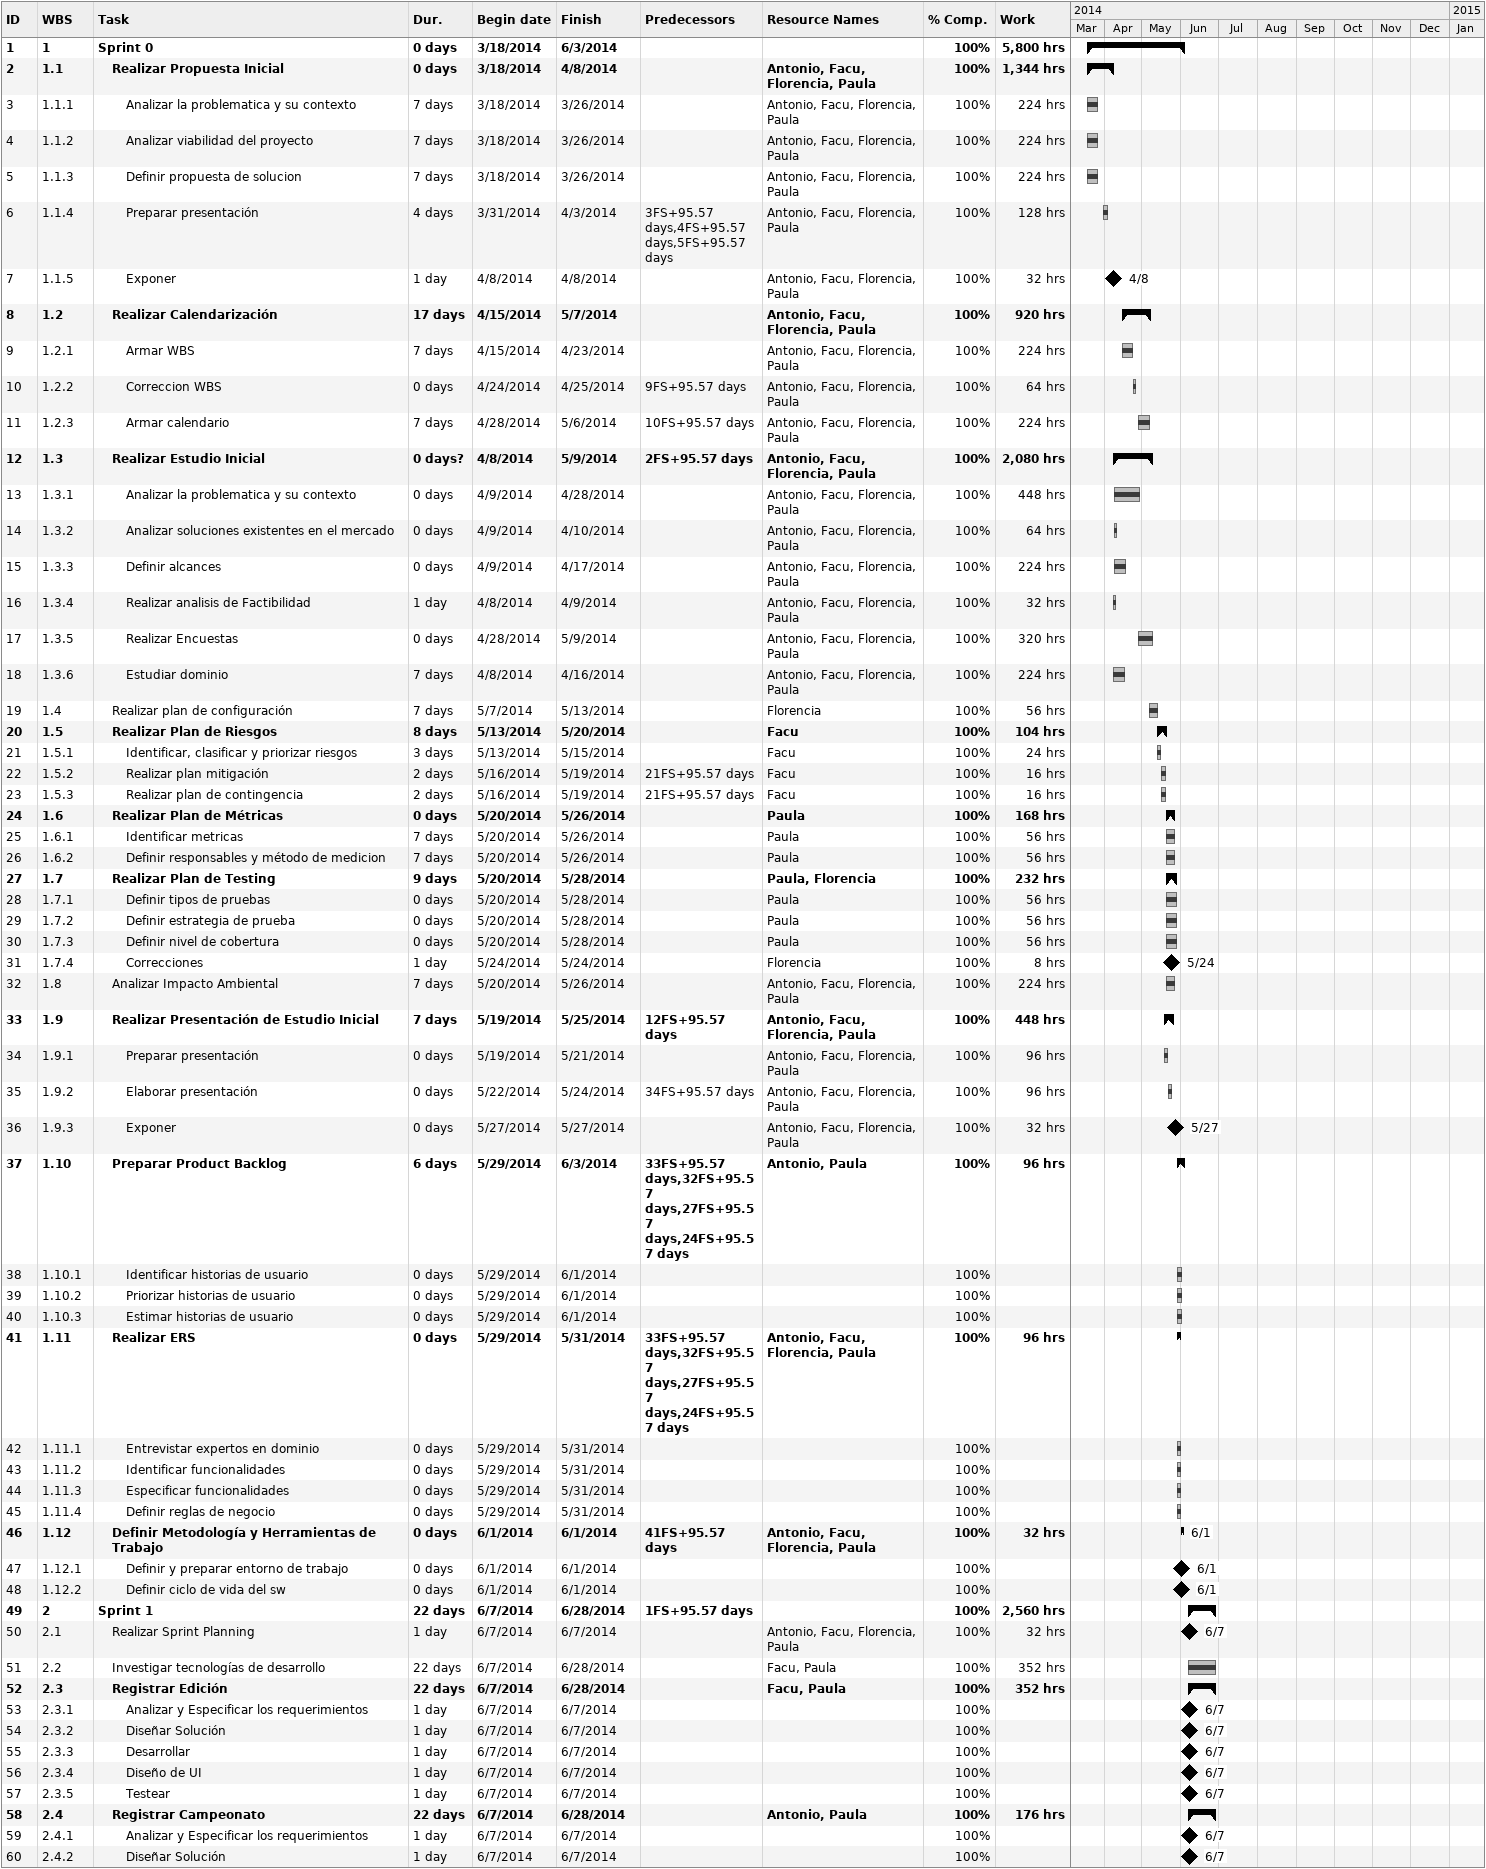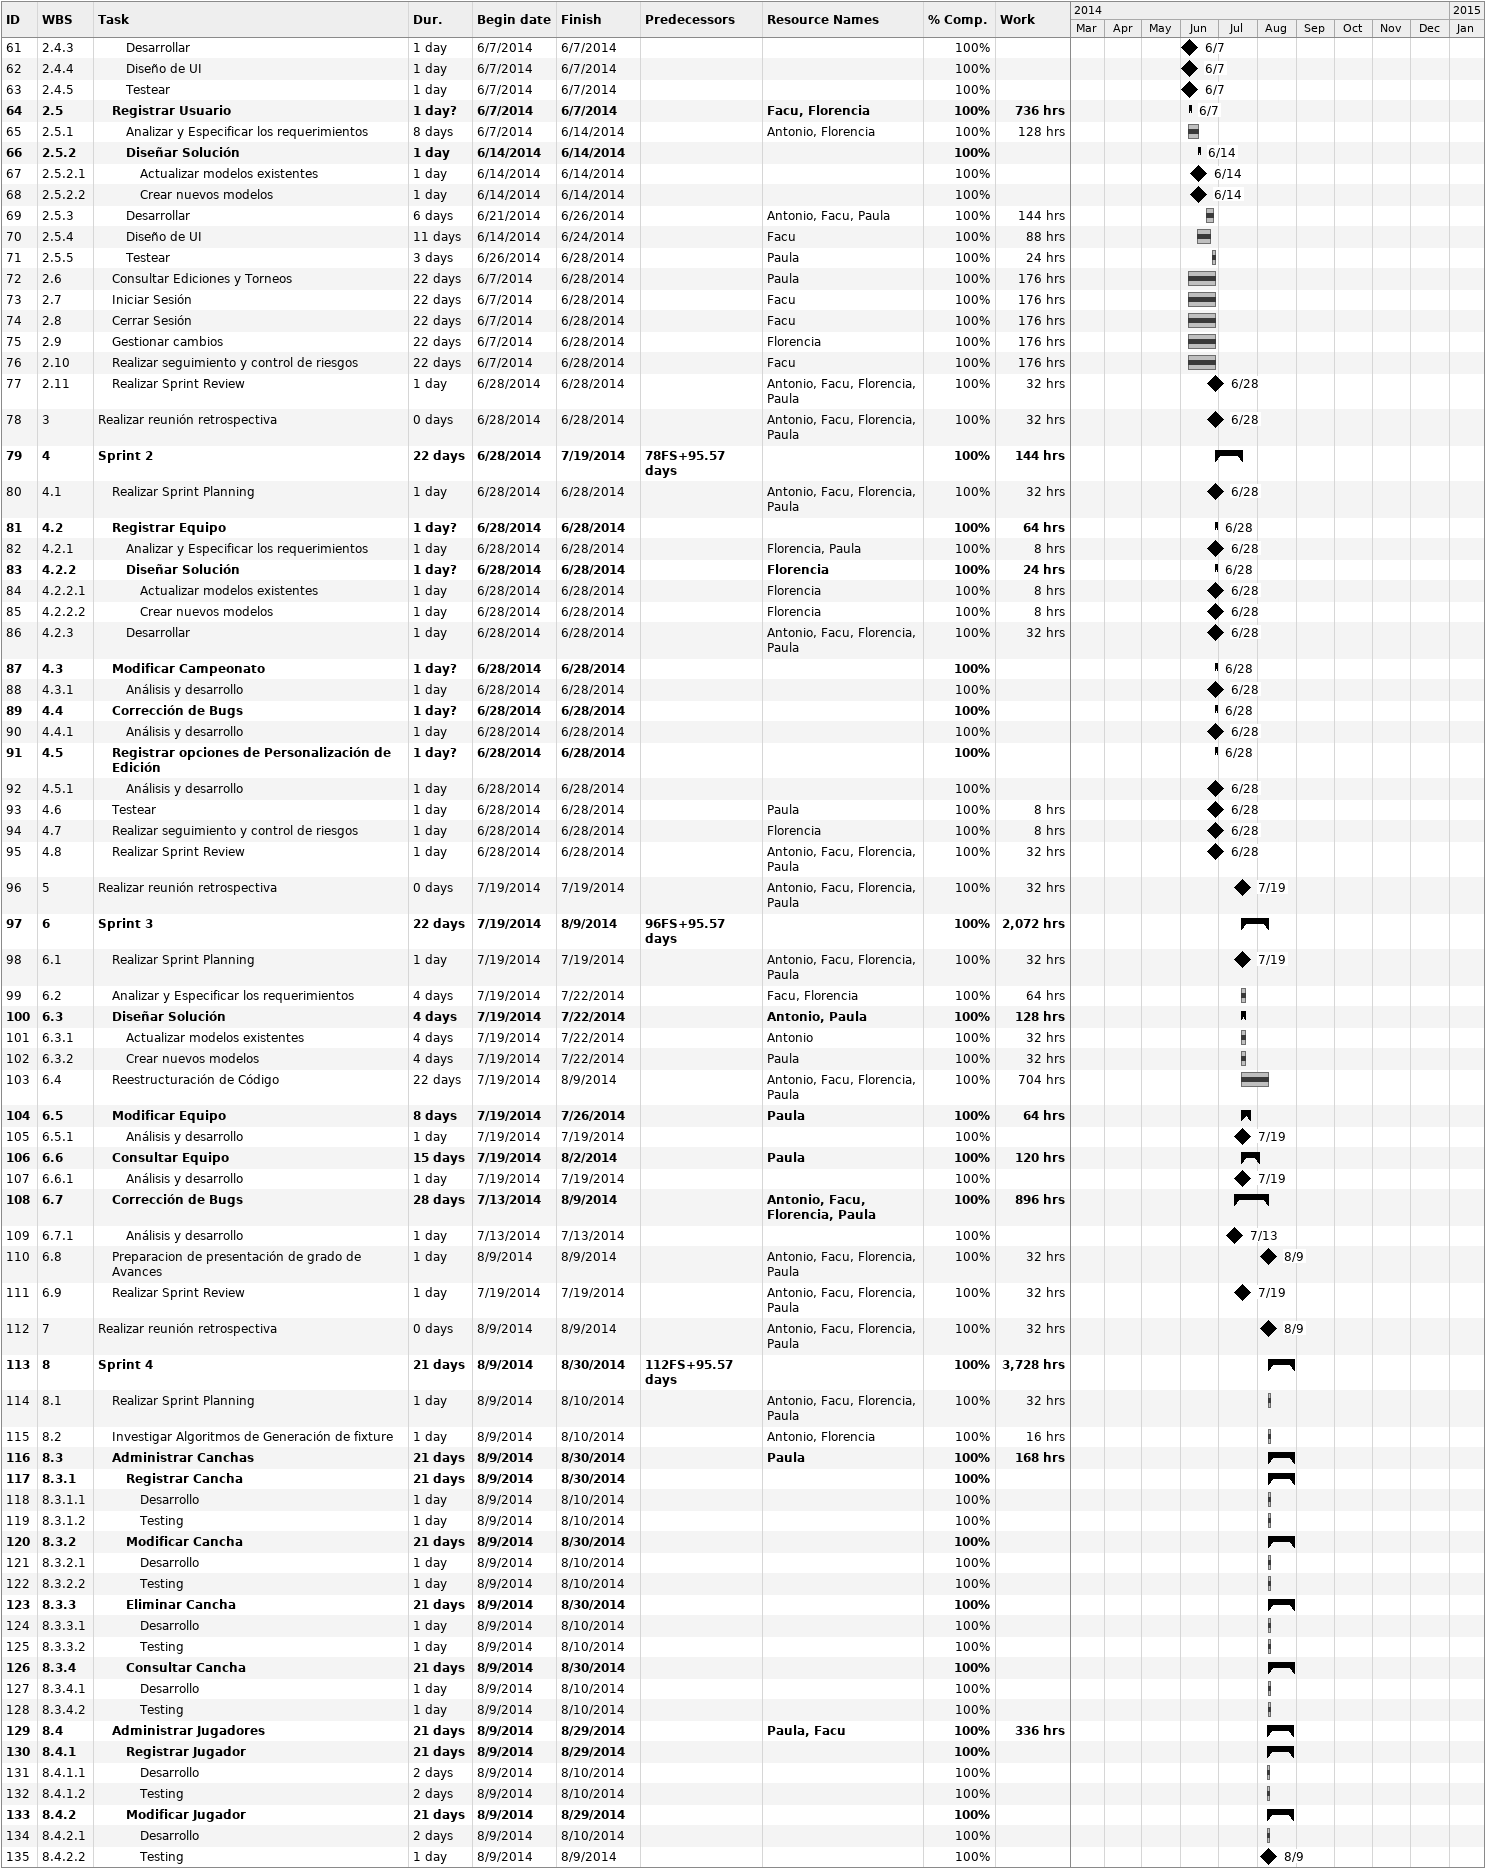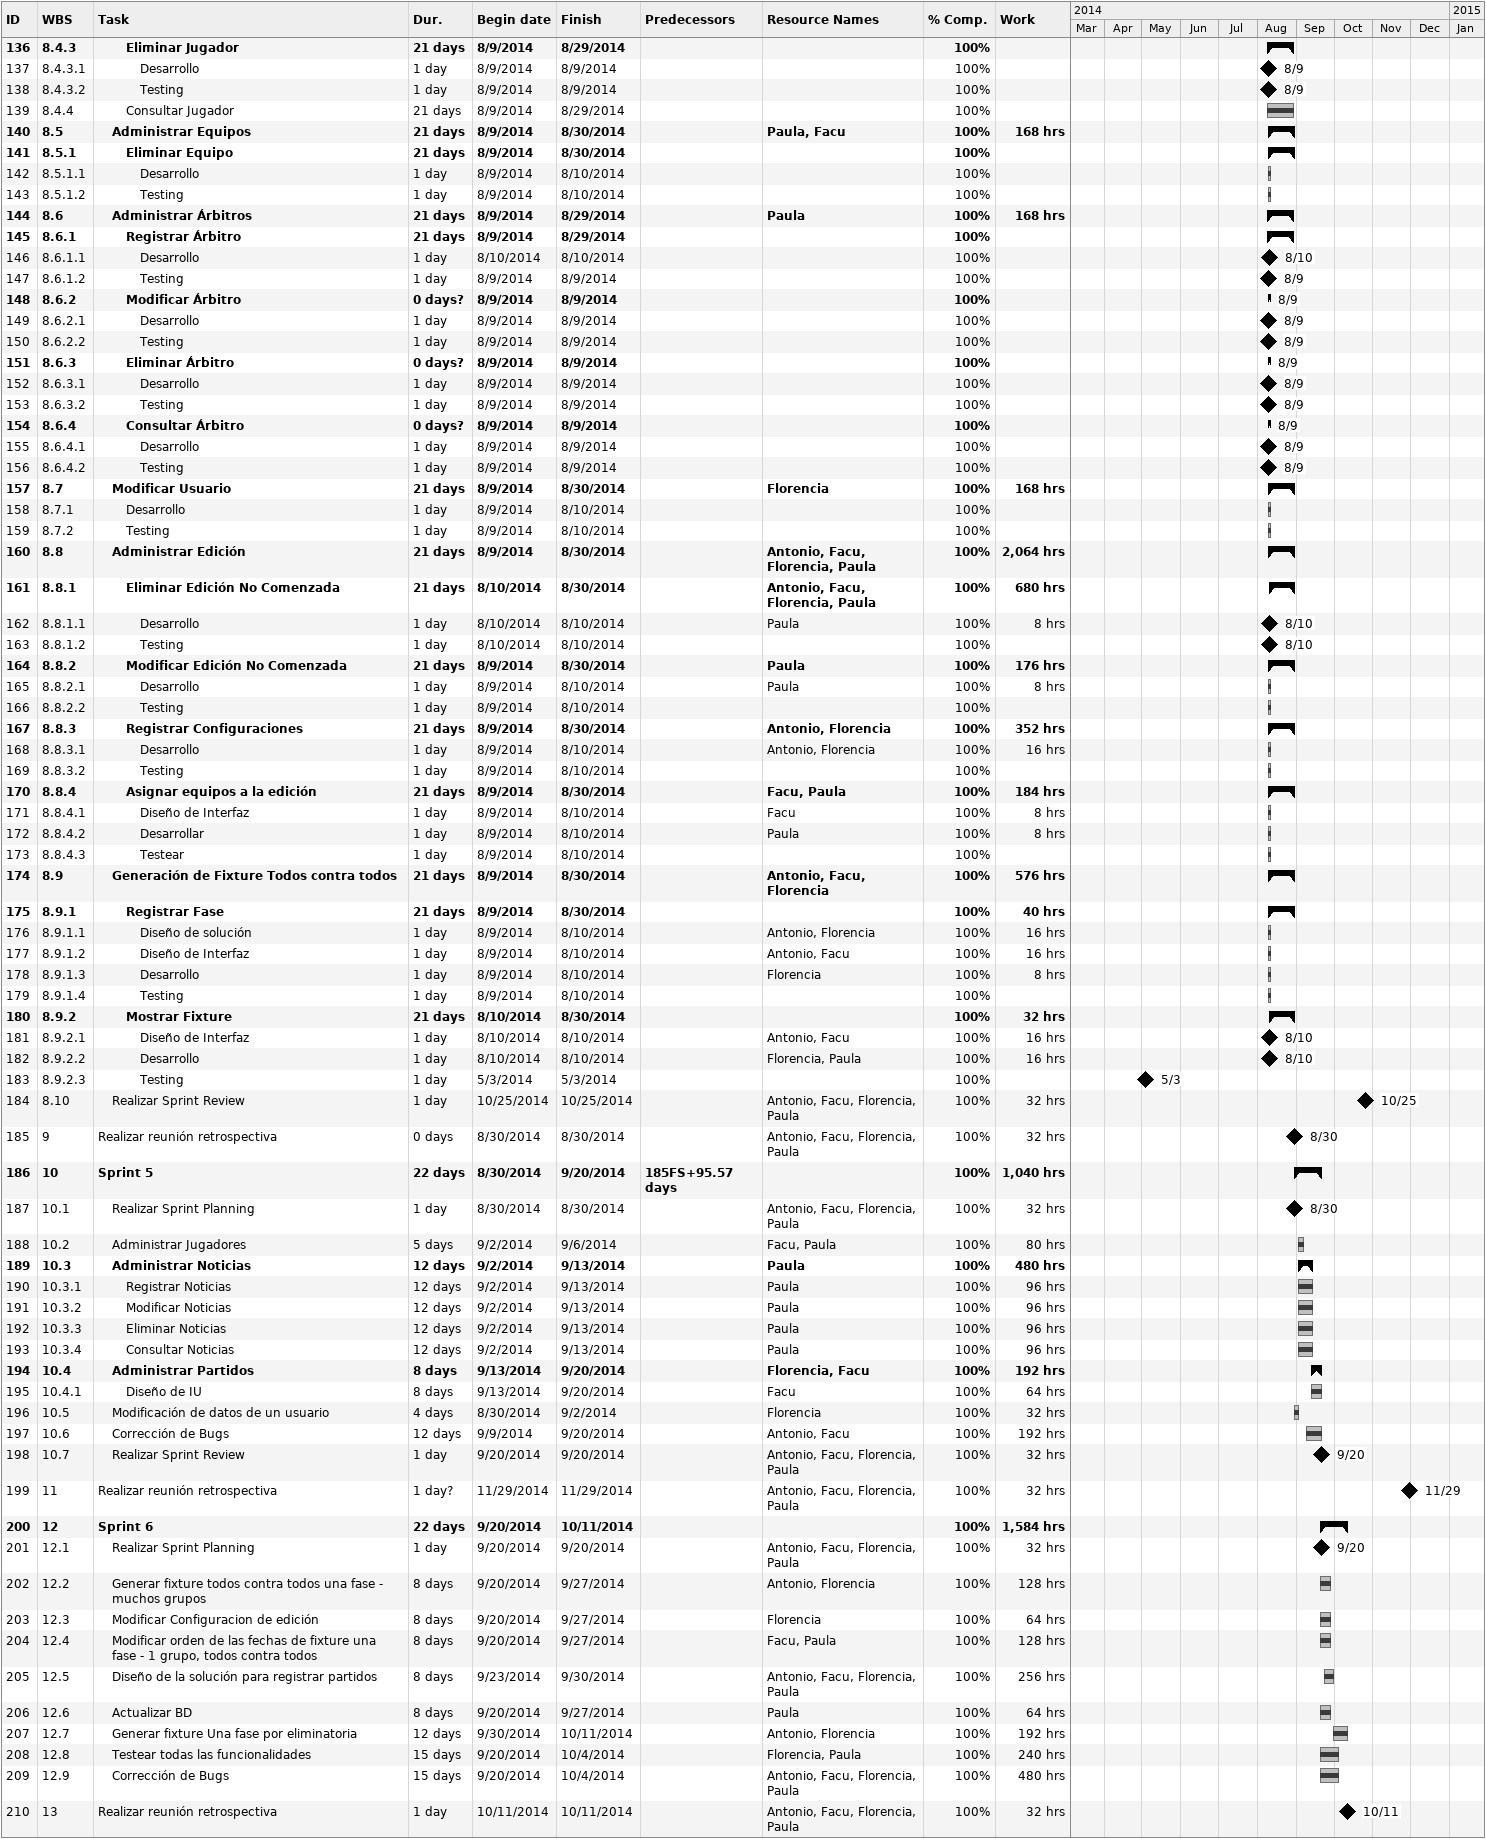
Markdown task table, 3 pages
| ID | WBS | Task | Duration | Start | Finish | Predecessors | Resources | % complete | Work (h) |
|---|---|---|---|---|---|---|---|---|---|
| 1 | 1 | **Sprint 0** | 0d | 2014-03-18 | 2014-06-03 |  |  | 100 | 5800 |
| 2 | 1.1 | **Realizar Propuesta Inicial** | 0d | 2014-03-18 | 2014-04-08 |  | Antonio, Facu, Florencia, Paula | 100 | 1344 |
| 3 | 1.1.1 | Analizar la problematica y su contexto | 7d | 2014-03-18 | 2014-03-26 |  | Antonio, Facu, Florencia, Paula | 100 | 224 |
| 4 | 1.1.2 | Analizar viabilidad del proyecto | 7d | 2014-03-18 | 2014-03-26 |  | Antonio, Facu, Florencia, Paula | 100 | 224 |
| 5 | 1.1.3 | Definir propuesta de solucion | 7d | 2014-03-18 | 2014-03-26 |  | Antonio, Facu, Florencia, Paula | 100 | 224 |
| 6 | 1.1.4 | Preparar presentación | 4d | 2014-03-31 | 2014-04-03 | 3FS+95.57d, 4FS+95.57d, 5FS+95.57d | Antonio, Facu, Florencia, Paula | 100 | 128 |
| 7 | 1.1.5 | Exponer | 1d | 2014-04-08 | 2014-04-08 |  | Antonio, Facu, Florencia, Paula | 100 | 32 |
| 8 | 1.2 | **Realizar Calendarización** | 17d | 2014-04-15 | 2014-05-07 |  | Antonio, Facu, Florencia, Paula | 100 | 920 |
| 9 | 1.2.1 | Armar WBS | 7d | 2014-04-15 | 2014-04-23 |  | Antonio, Facu, Florencia, Paula | 100 | 224 |
| 10 | 1.2.2 | Correccion WBS | 0d | 2014-04-24 | 2014-04-25 | 9FS+95.57d | Antonio, Facu, Florencia, Paula | 100 | 64 |
| 11 | 1.2.3 | Armar calendario | 7d | 2014-04-28 | 2014-05-06 | 10FS+95.57d | Antonio, Facu, Florencia, Paula | 100 | 224 |
| 12 | 1.3 | **Realizar Estudio Inicial** | 0d? | 2014-04-08 | 2014-05-09 | 2FS+95.57d | Antonio, Facu, Florencia, Paula | 100 | 2080 |
| 13 | 1.3.1 | Analizar la problematica y su contexto | 0d | 2014-04-09 | 2014-04-28 |  | Antonio, Facu, Florencia, Paula | 100 | 448 |
| 14 | 1.3.2 | Analizar soluciones existentes en el mercado | 0d | 2014-04-09 | 2014-04-10 |  | Antonio, Facu, Florencia, Paula | 100 | 64 |
| 15 | 1.3.3 | Definir alcances | 0d | 2014-04-09 | 2014-04-17 |  | Antonio, Facu, Florencia, Paula | 100 | 224 |
| 16 | 1.3.4 | Realizar analisis de Factibilidad | 1d | 2014-04-08 | 2014-04-09 |  | Antonio, Facu, Florencia, Paula | 100 | 32 |
| 17 | 1.3.5 | Realizar Encuestas | 0d | 2014-04-28 | 2014-05-09 |  | Antonio, Facu, Florencia, Paula | 100 | 320 |
| 18 | 1.3.6 | Estudiar dominio | 7d | 2014-04-08 | 2014-04-16 |  | Antonio, Facu, Florencia, Paula | 100 | 224 |
| 19 | 1.4 | Realizar plan de configuración | 7d | 2014-05-07 | 2014-05-13 |  | Florencia | 100 | 56 |
| 20 | 1.5 | **Realizar Plan de Riesgos** | 8d | 2014-05-13 | 2014-05-20 |  | Facu | 100 | 104 |
| 21 | 1.5.1 | Identificar, clasificar y priorizar riesgos | 3d | 2014-05-13 | 2014-05-15 |  | Facu | 100 | 24 |
| 22 | 1.5.2 | Realizar plan mitigación | 2d | 2014-05-16 | 2014-05-19 | 21FS+95.57d | Facu | 100 | 16 |
| 23 | 1.5.3 | Realizar plan de contingencia | 2d | 2014-05-16 | 2014-05-19 | 21FS+95.57d | Facu | 100 | 16 |
| 24 | 1.6 | **Realizar Plan de Métricas** | 0d | 2014-05-20 | 2014-05-26 |  | Paula | 100 | 168 |
| 25 | 1.6.1 | Identificar metricas | 7d | 2014-05-20 | 2014-05-26 |  | Paula | 100 | 56 |
| 26 | 1.6.2 | Definir responsables y método de medicion | 7d | 2014-05-20 | 2014-05-26 |  | Paula | 100 | 56 |
| 27 | 1.7 | **Realizar Plan de Testing** | 9d | 2014-05-20 | 2014-05-28 |  | Paula, Florencia | 100 | 232 |
| 28 | 1.7.1 | Definir tipos de pruebas | 0d | 2014-05-20 | 2014-05-28 |  | Paula | 100 | 56 |
| 29 | 1.7.2 | Definir estrategia de prueba | 0d | 2014-05-20 | 2014-05-28 |  | Paula | 100 | 56 |
| 30 | 1.7.3 | Definir nivel de cobertura | 0d | 2014-05-20 | 2014-05-28 |  | Paula | 100 | 56 |
| 31 | 1.7.4 | Correcciones | 1d | 2014-05-24 | 2014-05-24 |  | Florencia | 100 | 8 |
| 32 | 1.8 | Analizar Impacto Ambiental | 7d | 2014-05-20 | 2014-05-26 |  | Antonio, Facu, Florencia, Paula | 100 | 224 |
| 33 | 1.9 | **Realizar Presentación de Estudio Inicial** | 7d | 2014-05-19 | 2014-05-25 | 12FS+95.57d | Antonio, Facu, Florencia, Paula | 100 | 448 |
| 34 | 1.9.1 | Preparar presentación | 0d | 2014-05-19 | 2014-05-21 |  | Antonio, Facu, Florencia, Paula | 100 | 96 |
| 35 | 1.9.2 | Elaborar presentación | 0d | 2014-05-22 | 2014-05-24 | 34FS+95.57d | Antonio, Facu, Florencia, Paula | 100 | 96 |
| 36 | 1.9.3 | Exponer | 0d | 2014-05-27 | 2014-05-27 |  | Antonio, Facu, Florencia, Paula | 100 | 32 |
| 37 | 1.10 | **Preparar Product Backlog** | 6d | 2014-05-29 | 2014-06-03 | 33FS+95.57d, 32FS+95.57d, 27FS+95.57d, 24FS+95.57d | Antonio, Paula | 100 | 96 |
| 38 | 1.10.1 | Identificar historias de usuario | 0d | 2014-05-29 | 2014-06-01 |  |  | 100 |  |
| 39 | 1.10.2 | Priorizar historias de usuario | 0d | 2014-05-29 | 2014-06-01 |  |  | 100 |  |
| 40 | 1.10.3 | Estimar historias de usuario | 0d | 2014-05-29 | 2014-06-01 |  |  | 100 |  |
| 41 | 1.11 | **Realizar ERS** | 0d | 2014-05-29 | 2014-05-31 | 33FS+95.57d, 32FS+95.57d, 27FS+95.57d, 24FS+95.57d | Antonio, Facu, Florencia, Paula | 100 | 96 |
| 42 | 1.11.1 | Entrevistar expertos en dominio | 0d | 2014-05-29 | 2014-05-31 |  |  | 100 |  |
| 43 | 1.11.2 | Identificar funcionalidades | 0d | 2014-05-29 | 2014-05-31 |  |  | 100 |  |
| 44 | 1.11.3 | Especificar funcionalidades | 0d | 2014-05-29 | 2014-05-31 |  |  | 100 |  |
| 45 | 1.11.4 | Definir reglas de negocio | 0d | 2014-05-29 | 2014-05-31 |  |  | 100 |  |
| 46 | 1.12 | **Definir Metodología y Herramientas de Trabajo** | 0d | 2014-06-01 | 2014-06-01 | 41FS+95.57d | Antonio, Facu, Florencia, Paula | 100 | 32 |
| 47 | 1.12.1 | Definir y preparar entorno de trabajo | 0d | 2014-06-01 | 2014-06-01 |  |  | 100 |  |
| 48 | 1.12.2 | Definir ciclo de vida del sw | 0d | 2014-06-01 | 2014-06-01 |  |  | 100 |  |
| 49 | 2 | **Sprint 1** | 22d | 2014-06-07 | 2014-06-28 | 1FS+95.57d |  | 100 | 2560 |
| 50 | 2.1 | Realizar Sprint Planning | 1d | 2014-06-07 | 2014-06-07 |  | Antonio, Facu, Florencia, Paula | 100 | 32 |
| 51 | 2.2 | Investigar tecnologías de desarrollo | 22d | 2014-06-07 | 2014-06-28 |  | Facu, Paula | 100 | 352 |
| 52 | 2.3 | **Registrar Edición** | 22d | 2014-06-07 | 2014-06-28 |  | Facu, Paula | 100 | 352 |
| 53 | 2.3.1 | Analizar y Especificar los requerimientos | 1d | 2014-06-07 | 2014-06-07 |  |  | 100 |  |
| 54 | 2.3.2 | Diseñar Solución | 1d | 2014-06-07 | 2014-06-07 |  |  | 100 |  |
| 55 | 2.3.3 | Desarrollar | 1d | 2014-06-07 | 2014-06-07 |  |  | 100 |  |
| 56 | 2.3.4 | Diseño de UI | 1d | 2014-06-07 | 2014-06-07 |  |  | 100 |  |
| 57 | 2.3.5 | Testear | 1d | 2014-06-07 | 2014-06-07 |  |  | 100 |  |
| 58 | 2.4 | **Registrar Campeonato** | 22d | 2014-06-07 | 2014-06-28 |  | Antonio, Paula | 100 | 176 |
| 59 | 2.4.1 | Analizar y Especificar los requerimientos | 1d | 2014-06-07 | 2014-06-07 |  |  | 100 |  |
| 60 | 2.4.2 | Diseñar Solución | 1d | 2014-06-07 | 2014-06-07 |  |  | 100 |  |
| 61 | 2.4.3 | Desarrollar | 1d | 2014-06-07 | 2014-06-07 |  |  | 100 |  |
| 62 | 2.4.4 | Diseño de UI | 1d | 2014-06-07 | 2014-06-07 |  |  | 100 |  |
| 63 | 2.4.5 | Testear | 1d | 2014-06-07 | 2014-06-07 |  |  | 100 |  |
| 64 | 2.5 | **Registrar Usuario** | 1d? | 2014-06-07 | 2014-06-07 |  | Facu, Florencia | 100 | 736 |
| 65 | 2.5.1 | Analizar y Especificar los requerimientos | 8d | 2014-06-07 | 2014-06-14 |  | Antonio, Florencia | 100 | 128 |
| 66 | 2.5.2 | **Diseñar Solución** | 1d | 2014-06-14 | 2014-06-14 |  |  | 100 |  |
| 67 | 2.5.2.1 | Actualizar modelos existentes | 1d | 2014-06-14 | 2014-06-14 |  |  | 100 |  |
| 68 | 2.5.2.2 | Crear nuevos modelos | 1d | 2014-06-14 | 2014-06-14 |  |  | 100 |  |
| 69 | 2.5.3 | Desarrollar | 6d | 2014-06-21 | 2014-06-26 |  | Antonio, Facu, Paula | 100 | 144 |
| 70 | 2.5.4 | Diseño de UI | 11d | 2014-06-14 | 2014-06-24 |  | Facu | 100 | 88 |
| 71 | 2.5.5 | Testear | 3d | 2014-06-26 | 2014-06-28 |  | Paula | 100 | 24 |
| 72 | 2.6 | Consultar Ediciones y Torneos | 22d | 2014-06-07 | 2014-06-28 |  | Paula | 100 | 176 |
| 73 | 2.7 | Iniciar Sesión | 22d | 2014-06-07 | 2014-06-28 |  | Facu | 100 | 176 |
| 74 | 2.8 | Cerrar Sesión | 22d | 2014-06-07 | 2014-06-28 |  | Facu | 100 | 176 |
| 75 | 2.9 | Gestionar cambios | 22d | 2014-06-07 | 2014-06-28 |  | Florencia | 100 | 176 |
| 76 | 2.10 | Realizar seguimiento y control de riesgos | 22d | 2014-06-07 | 2014-06-28 |  | Facu | 100 | 176 |
| 77 | 2.11 | Realizar Sprint Review | 1d | 2014-06-28 | 2014-06-28 |  | Antonio, Facu, Florencia, Paula | 100 | 32 |
| 78 | 3 | Realizar reunión retrospectiva | 0d | 2014-06-28 | 2014-06-28 |  | Antonio, Facu, Florencia, Paula | 100 | 32 |
| 79 | 4 | **Sprint 2** | 22d | 2014-06-28 | 2014-07-19 | 78FS+95.57d |  | 100 | 144 |
| 80 | 4.1 | Realizar Sprint Planning | 1d | 2014-06-28 | 2014-06-28 |  | Antonio, Facu, Florencia, Paula | 100 | 32 |
| 81 | 4.2 | **Registrar Equipo** | 1d? | 2014-06-28 | 2014-06-28 |  |  | 100 | 64 |
| 82 | 4.2.1 | Analizar y Especificar los requerimientos | 1d | 2014-06-28 | 2014-06-28 |  | Florencia, Paula | 100 | 8 |
| 83 | 4.2.2 | **Diseñar Solución** | 1d? | 2014-06-28 | 2014-06-28 |  | Florencia | 100 | 24 |
| 84 | 4.2.2.1 | Actualizar modelos existentes | 1d | 2014-06-28 | 2014-06-28 |  | Florencia | 100 | 8 |
| 85 | 4.2.2.2 | Crear nuevos modelos | 1d | 2014-06-28 | 2014-06-28 |  | Florencia | 100 | 8 |
| 86 | 4.2.3 | Desarrollar | 1d | 2014-06-28 | 2014-06-28 |  | Antonio, Facu, Florencia, Paula | 100 | 32 |
| 87 | 4.3 | **Modificar Campeonato** | 1d? | 2014-06-28 | 2014-06-28 |  |  | 100 |  |
| 88 | 4.3.1 | Análisis y desarrollo | 1d | 2014-06-28 | 2014-06-28 |  |  | 100 |  |
| 89 | 4.4 | **Corrección de Bugs** | 1d? | 2014-06-28 | 2014-06-28 |  |  | 100 |  |
| 90 | 4.4.1 | Análisis y desarrollo | 1d | 2014-06-28 | 2014-06-28 |  |  | 100 |  |
| 91 | 4.5 | **Registrar opciones de Personalización de Edición** | 1d? | 2014-06-28 | 2014-06-28 |  |  | 100 |  |
| 92 | 4.5.1 | Análisis y desarrollo | 1d | 2014-06-28 | 2014-06-28 |  |  | 100 |  |
| 93 | 4.6 | Testear | 1d | 2014-06-28 | 2014-06-28 |  | Paula | 100 | 8 |
| 94 | 4.7 | Realizar seguimiento y control de riesgos | 1d | 2014-06-28 | 2014-06-28 |  | Florencia | 100 | 8 |
| 95 | 4.8 | Realizar Sprint Review | 1d | 2014-06-28 | 2014-06-28 |  | Antonio, Facu, Florencia, Paula | 100 | 32 |
| 96 | 5 | Realizar reunión retrospectiva | 0d | 2014-07-19 | 2014-07-19 |  | Antonio, Facu, Florencia, Paula | 100 | 32 |
| 97 | 6 | **Sprint 3** | 22d | 2014-07-19 | 2014-08-09 | 96FS+95.57d |  | 100 | 2072 |
| 98 | 6.1 | Realizar Sprint Planning | 1d | 2014-07-19 | 2014-07-19 |  | Antonio, Facu, Florencia, Paula | 100 | 32 |
| 99 | 6.2 | Analizar y Especificar los requerimientos | 4d | 2014-07-19 | 2014-07-22 |  | Facu, Florencia | 100 | 64 |
| 100 | 6.3 | **Diseñar Solución** | 4d | 2014-07-19 | 2014-07-22 |  | Antonio, Paula | 100 | 128 |
| 101 | 6.3.1 | Actualizar modelos existentes | 4d | 2014-07-19 | 2014-07-22 |  | Antonio | 100 | 32 |
| 102 | 6.3.2 | Crear nuevos modelos | 4d | 2014-07-19 | 2014-07-22 |  | Paula | 100 | 32 |
| 103 | 6.4 | Reestructuración de Código | 22d | 2014-07-19 | 2014-08-09 |  | Antonio, Facu, Florencia, Paula | 100 | 704 |
| 104 | 6.5 | **Modificar Equipo** | 8d | 2014-07-19 | 2014-07-26 |  | Paula | 100 | 64 |
| 105 | 6.5.1 | Análisis y desarrollo | 1d | 2014-07-19 | 2014-07-19 |  |  | 100 |  |
| 106 | 6.6 | **Consultar Equipo** | 15d | 2014-07-19 | 2014-08-02 |  | Paula | 100 | 120 |
| 107 | 6.6.1 | Análisis y desarrollo | 1d | 2014-07-19 | 2014-07-19 |  |  | 100 |  |
| 108 | 6.7 | **Corrección de Bugs** | 28d | 2014-07-13 | 2014-08-09 |  | Antonio, Facu, Florencia, Paula | 100 | 896 |
| 109 | 6.7.1 | Análisis y desarrollo | 1d | 2014-07-13 | 2014-07-13 |  |  | 100 |  |
| 110 | 6.8 | Preparacion de presentación de grado de Avances | 1d | 2014-08-09 | 2014-08-09 |  | Antonio, Facu, Florencia, Paula | 100 | 32 |
| 111 | 6.9 | Realizar Sprint Review | 1d | 2014-07-19 | 2014-07-19 |  | Antonio, Facu, Florencia, Paula | 100 | 32 |
| 112 | 7 | Realizar reunión retrospectiva | 0d | 2014-08-09 | 2014-08-09 |  | Antonio, Facu, Florencia, Paula | 100 | 32 |
| 113 | 8 | **Sprint 4** | 21d | 2014-08-09 | 2014-08-30 | 112FS+95.57d |  | 100 | 3728 |
| 114 | 8.1 | Realizar Sprint Planning | 1d | 2014-08-09 | 2014-08-10 |  | Antonio, Facu, Florencia, Paula | 100 | 32 |
| 115 | 8.2 | Investigar Algoritmos de Generación de fixture | 1d | 2014-08-09 | 2014-08-10 |  | Antonio, Florencia | 100 | 16 |
| 116 | 8.3 | **Administrar Canchas** | 21d | 2014-08-09 | 2014-08-30 |  | Paula | 100 | 168 |
| 117 | 8.3.1 | **Registrar Cancha** | 21d | 2014-08-09 | 2014-08-30 |  |  | 100 |  |
| 118 | 8.3.1.1 | Desarrollo | 1d | 2014-08-09 | 2014-08-10 |  |  | 100 |  |
| 119 | 8.3.1.2 | Testing | 1d | 2014-08-09 | 2014-08-10 |  |  | 100 |  |
| 120 | 8.3.2 | **Modificar Cancha** | 21d | 2014-08-09 | 2014-08-30 |  |  | 100 |  |
| 121 | 8.3.2.1 | Desarrollo | 1d | 2014-08-09 | 2014-08-10 |  |  | 100 |  |
| 122 | 8.3.2.2 | Testing | 1d | 2014-08-09 | 2014-08-10 |  |  | 100 |  |
| 123 | 8.3.3 | **Eliminar Cancha** | 21d | 2014-08-09 | 2014-08-30 |  |  | 100 |  |
| 124 | 8.3.3.1 | Desarrollo | 1d | 2014-08-09 | 2014-08-10 |  |  | 100 |  |
| 125 | 8.3.3.2 | Testing | 1d | 2014-08-09 | 2014-08-10 |  |  | 100 |  |
| 126 | 8.3.4 | **Consultar Cancha** | 21d | 2014-08-09 | 2014-08-30 |  |  | 100 |  |
| 127 | 8.3.4.1 | Desarrollo | 1d | 2014-08-09 | 2014-08-10 |  |  | 100 |  |
| 128 | 8.3.4.2 | Testing | 1d | 2014-08-09 | 2014-08-10 |  |  | 100 |  |
| 129 | 8.4 | **Administrar Jugadores** | 21d | 2014-08-09 | 2014-08-29 |  | Paula, Facu | 100 | 336 |
| 130 | 8.4.1 | **Registrar Jugador** | 21d | 2014-08-09 | 2014-08-29 |  |  | 100 |  |
| 131 | 8.4.1.1 | Desarrollo | 2d | 2014-08-09 | 2014-08-10 |  |  | 100 |  |
| 132 | 8.4.1.2 | Testing | 2d | 2014-08-09 | 2014-08-10 |  |  | 100 |  |
| 133 | 8.4.2 | **Modificar Jugador** | 21d | 2014-08-09 | 2014-08-29 |  |  | 100 |  |
| 134 | 8.4.2.1 | Desarrollo | 2d | 2014-08-09 | 2014-08-10 |  |  | 100 |  |
| 135 | 8.4.2.2 | Testing | 1d | 2014-08-09 | 2014-08-09 |  |  | 100 |  |
| 136 | 8.4.3 | **Eliminar Jugador** | 21d | 2014-08-09 | 2014-08-29 |  |  | 100 |  |
| 137 | 8.4.3.1 | Desarrollo | 1d | 2014-08-09 | 2014-08-09 |  |  | 100 |  |
| 138 | 8.4.3.2 | Testing | 1d | 2014-08-09 | 2014-08-09 |  |  | 100 |  |
| 139 | 8.4.4 | Consultar Jugador | 21d | 2014-08-09 | 2014-08-29 |  |  | 100 |  |
| 140 | 8.5 | **Administrar Equipos** | 21d | 2014-08-09 | 2014-08-30 |  | Paula, Facu | 100 | 168 |
| 141 | 8.5.1 | **Eliminar Equipo** | 21d | 2014-08-09 | 2014-08-30 |  |  | 100 |  |
| 142 | 8.5.1.1 | Desarrollo | 1d | 2014-08-09 | 2014-08-10 |  |  | 100 |  |
| 143 | 8.5.1.2 | Testing | 1d | 2014-08-09 | 2014-08-10 |  |  | 100 |  |
| 144 | 8.6 | **Administrar Árbitros** | 21d | 2014-08-09 | 2014-08-29 |  | Paula | 100 | 168 |
| 145 | 8.6.1 | **Registrar Árbitro** | 21d | 2014-08-09 | 2014-08-29 |  |  | 100 |  |
| 146 | 8.6.1.1 | Desarrollo | 1d | 2014-08-10 | 2014-08-10 |  |  | 100 |  |
| 147 | 8.6.1.2 | Testing | 1d | 2014-08-09 | 2014-08-09 |  |  | 100 |  |
| 148 | 8.6.2 | **Modificar Árbitro** | 0d? | 2014-08-09 | 2014-08-09 |  |  | 100 |  |
| 149 | 8.6.2.1 | Desarrollo | 1d | 2014-08-09 | 2014-08-09 |  |  | 100 |  |
| 150 | 8.6.2.2 | Testing | 1d | 2014-08-09 | 2014-08-09 |  |  | 100 |  |
| 151 | 8.6.3 | **Eliminar Árbitro** | 0d? | 2014-08-09 | 2014-08-09 |  |  | 100 |  |
| 152 | 8.6.3.1 | Desarrollo | 1d | 2014-08-09 | 2014-08-09 |  |  | 100 |  |
| 153 | 8.6.3.2 | Testing | 1d | 2014-08-09 | 2014-08-09 |  |  | 100 |  |
| 154 | 8.6.4 | **Consultar Árbitro** | 0d? | 2014-08-09 | 2014-08-09 |  |  | 100 |  |
| 155 | 8.6.4.1 | Desarrollo | 1d | 2014-08-09 | 2014-08-09 |  |  | 100 |  |
| 156 | 8.6.4.2 | Testing | 1d | 2014-08-09 | 2014-08-09 |  |  | 100 |  |
| 157 | 8.7 | **Modificar Usuario** | 21d | 2014-08-09 | 2014-08-30 |  | Florencia | 100 | 168 |
| 158 | 8.7.1 | Desarrollo | 1d | 2014-08-09 | 2014-08-10 |  |  | 100 |  |
| 159 | 8.7.2 | Testing | 1d | 2014-08-09 | 2014-08-10 |  |  | 100 |  |
| 160 | 8.8 | **Administrar Edición** | 21d | 2014-08-09 | 2014-08-30 |  | Antonio, Facu, Florencia, Paula | 100 | 2064 |
| 161 | 8.8.1 | **Eliminar Edición No Comenzada** | 21d | 2014-08-10 | 2014-08-30 |  | Antonio, Facu, Florencia, Paula | 100 | 680 |
| 162 | 8.8.1.1 | Desarrollo | 1d | 2014-08-10 | 2014-08-10 |  | Paula | 100 | 8 |
| 163 | 8.8.1.2 | Testing | 1d | 2014-08-10 | 2014-08-10 |  |  | 100 |  |
| 164 | 8.8.2 | **Modificar Edición No Comenzada** | 21d | 2014-08-09 | 2014-08-30 |  | Paula | 100 | 176 |
| 165 | 8.8.2.1 | Desarrollo | 1d | 2014-08-09 | 2014-08-10 |  | Paula | 100 | 8 |
| 166 | 8.8.2.2 | Testing | 1d | 2014-08-09 | 2014-08-10 |  |  | 100 |  |
| 167 | 8.8.3 | **Registrar Configuraciones** | 21d | 2014-08-09 | 2014-08-30 |  | Antonio, Florencia | 100 | 352 |
| 168 | 8.8.3.1 | Desarrollo | 1d | 2014-08-09 | 2014-08-10 |  | Antonio, Florencia | 100 | 16 |
| 169 | 8.8.3.2 | Testing | 1d | 2014-08-09 | 2014-08-10 |  |  | 100 |  |
| 170 | 8.8.4 | **Asignar equipos a la edición** | 21d | 2014-08-09 | 2014-08-30 |  | Facu, Paula | 100 | 184 |
| 171 | 8.8.4.1 | Diseño de Interfaz | 1d | 2014-08-09 | 2014-08-10 |  | Facu | 100 | 8 |
| 172 | 8.8.4.2 | Desarrollar | 1d | 2014-08-09 | 2014-08-10 |  | Paula | 100 | 8 |
| 173 | 8.8.4.3 | Testear | 1d | 2014-08-09 | 2014-08-10 |  |  | 100 |  |
| 174 | 8.9 | **Generación de Fixture Todos contra todos** | 21d | 2014-08-09 | 2014-08-30 |  | Antonio, Facu, Florencia | 100 | 576 |
| 175 | 8.9.1 | **Registrar Fase** | 21d | 2014-08-09 | 2014-08-30 |  |  | 100 | 40 |
| 176 | 8.9.1.1 | Diseño de solución | 1d | 2014-08-09 | 2014-08-10 |  | Antonio, Florencia | 100 | 16 |
| 177 | 8.9.1.2 | Diseño de Interfaz | 1d | 2014-08-09 | 2014-08-10 |  | Antonio, Facu | 100 | 16 |
| 178 | 8.9.1.3 | Desarrollo | 1d | 2014-08-09 | 2014-08-10 |  | Florencia | 100 | 8 |
| 179 | 8.9.1.4 | Testing | 1d | 2014-08-09 | 2014-08-10 |  |  | 100 |  |
| 180 | 8.9.2 | **Mostrar Fixture** | 21d | 2014-08-10 | 2014-08-30 |  |  | 100 | 32 |
| 181 | 8.9.2.1 | Diseño de Interfaz | 1d | 2014-08-10 | 2014-08-10 |  | Antonio, Facu | 100 | 16 |
| 182 | 8.9.2.2 | Desarrollo | 1d | 2014-08-10 | 2014-08-10 |  | Florencia, Paula | 100 | 16 |
| 183 | 8.9.2.3 | Testing | 1d | 2014-05-03 | 2014-05-03 |  |  | 100 |  |
| 184 | 8.10 | Realizar Sprint Review | 1d | 2014-10-25 | 2014-10-25 |  | Antonio, Facu, Florencia, Paula | 100 | 32 |
| 185 | 9 | Realizar reunión retrospectiva | 0d | 2014-08-30 | 2014-08-30 |  | Antonio, Facu, Florencia, Paula | 100 | 32 |
| 186 | 10 | **Sprint 5** | 22d | 2014-08-30 | 2014-09-20 | 185FS+95.57d |  | 100 | 1040 |
| 187 | 10.1 | Realizar Sprint Planning | 1d | 2014-08-30 | 2014-08-30 |  | Antonio, Facu, Florencia, Paula | 100 | 32 |
| 188 | 10.2 | Administrar Jugadores | 5d | 2014-09-02 | 2014-09-06 |  | Facu, Paula | 100 | 80 |
| 189 | 10.3 | **Administrar Noticias** | 12d | 2014-09-02 | 2014-09-13 |  | Paula | 100 | 480 |
| 190 | 10.3.1 | Registrar Noticias | 12d | 2014-09-02 | 2014-09-13 |  | Paula | 100 | 96 |
| 191 | 10.3.2 | Modificar Noticias | 12d | 2014-09-02 | 2014-09-13 |  | Paula | 100 | 96 |
| 192 | 10.3.3 | Eliminar Noticias | 12d | 2014-09-02 | 2014-09-13 |  | Paula | 100 | 96 |
| 193 | 10.3.4 | Consultar Noticias | 12d | 2014-09-02 | 2014-09-13 |  | Paula | 100 | 96 |
| 194 | 10.4 | **Administrar Partidos** | 8d | 2014-09-13 | 2014-09-20 |  | Florencia, Facu | 100 | 192 |
| 195 | 10.4.1 | Diseño de IU | 8d | 2014-09-13 | 2014-09-20 |  | Facu | 100 | 64 |
| 196 | 10.5 | Modificación de datos de un usuario | 4d | 2014-08-30 | 2014-09-02 |  | Florencia | 100 | 32 |
| 197 | 10.6 | Corrección de Bugs | 12d | 2014-09-09 | 2014-09-20 |  | Antonio, Facu | 100 | 192 |
| 198 | 10.7 | Realizar Sprint Review | 1d | 2014-09-20 | 2014-09-20 |  | Antonio, Facu, Florencia, Paula | 100 | 32 |
| 199 | 11 | Realizar reunión retrospectiva | 1d? | 2014-11-29 | 2014-11-29 |  | Antonio, Facu, Florencia, Paula | 100 | 32 |
| 200 | 12 | **Sprint 6** | 22d | 2014-09-20 | 2014-10-11 |  |  | 100 | 1584 |
| 201 | 12.1 | Realizar Sprint Planning | 1d | 2014-09-20 | 2014-09-20 |  | Antonio, Facu, Florencia, Paula | 100 | 32 |
| 202 | 12.2 | Generar fixture todos contra todos una fase - muchos grupos | 8d | 2014-09-20 | 2014-09-27 |  | Antonio, Florencia | 100 | 128 |
| 203 | 12.3 | Modificar Configuracion de edición | 8d | 2014-09-20 | 2014-09-27 |  | Florencia | 100 | 64 |
| 204 | 12.4 | Modificar orden de las fechas de fixture una fase - 1 grupo, todos contra todos | 8d | 2014-09-20 | 2014-09-27 |  | Facu, Paula | 100 | 128 |
| 205 | 12.5 | Diseño de la solución para registrar partidos | 8d | 2014-09-23 | 2014-09-30 |  | Antonio, Facu, Florencia, Paula | 100 | 256 |
| 206 | 12.6 | Actualizar BD | 8d | 2014-09-20 | 2014-09-27 |  | Paula | 100 | 64 |
| 207 | 12.7 | Generar fixture Una fase por eliminatoria | 12d | 2014-09-30 | 2014-10-11 |  | Antonio, Florencia | 100 | 192 |
| 208 | 12.8 | Testear todas las funcionalidades | 15d | 2014-09-20 | 2014-10-04 |  | Florencia, Paula | 100 | 240 |
| 209 | 12.9 | Corrección de Bugs | 15d | 2014-09-20 | 2014-10-04 |  | Antonio, Facu, Florencia, Paula | 100 | 480 |
| 210 | 13 | Realizar reunión retrospectiva | 1d | 2014-10-11 | 2014-10-11 |  | Antonio, Facu, Florencia, Paula | 100 | 32 |
